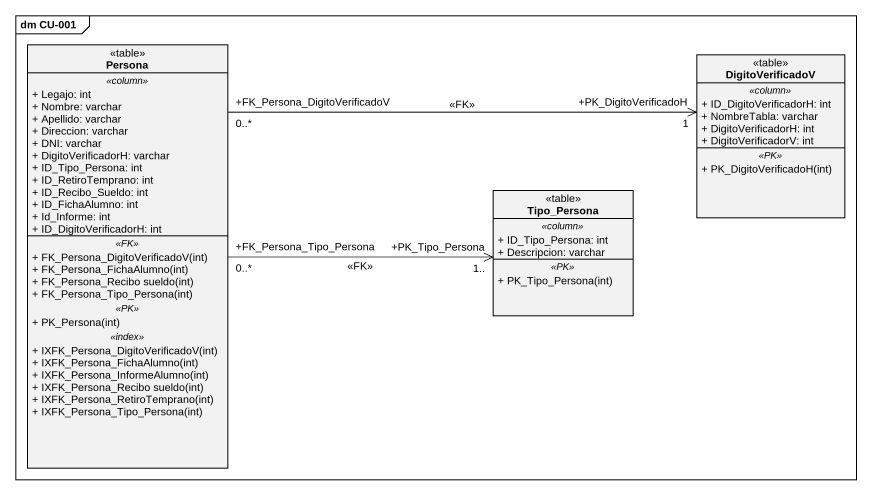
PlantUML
@startuml
mainframe dm CU-001
hide circle
hide empty members
skinparam classAttributeIconSize 0
class Persona <<table>> {
  .. <<column>> ..
  + Legajo: int
  + Nombre: varchar
  + Apellido: varchar
  + Direccion: varchar
  + DNI: varchar
  + DigitoVerificadorH: varchar
  + ID_Tipo_Persona: int
  + ID_RetiroTemprano: int
  + ID_Recibo_Sueldo: int
  + ID_FichaAlumno: int
  + Id_Informe: int
  + ID_DigitoVerificadorH: int
  .. <<FK>> ..
  + FK_Persona_DigitoVerificadoV(int)
  + FK_Persona_FichaAlumno(int)
  + FK_Persona_Recibo sueldo(int)
  + FK_Persona_Tipo_Persona(int)
  .. <<PK>> ..
  + PK_Persona(int)
  .. <<index>> ..
  + IXFK_Persona_DigitoVerificadoV(int)
  + IXFK_Persona_FichaAlumno(int)
  + IXFK_Persona_InformeAlumno(int)
  + IXFK_Persona_Recibo sueldo(int)
  + IXFK_Persona_RetiroTemprano(int)
  + IXFK_Persona_Tipo_Persona(int)
}
class DigitoVerificadoV <<table>> {
  .. <<column>> ..
  + ID_DigitoVerificadorH: int
  + NombreTabla: varchar
  + DigitoVerificadorH: int
  + DigitoVerificadorV: int
  .. <<PK>> ..
  + PK_DigitoVerificadoH(int)
}
class Tipo_Persona <<table>> {
  .. <<column>> ..
  + ID_Tipo_Persona: int
  + Descripcion: varchar
  .. <<PK>> ..
  + PK_Tipo_Persona(int)
}
Persona "+FK_Persona_DigitoVerificadoV\n0..*" -right-> "+PK_DigitoVerificadoH\n1" DigitoVerificadoV : <<FK>>
Persona "+FK_Persona_Tipo_Persona\n0..*" -right-> "+PK_Tipo_Persona\n1.." Tipo_Persona : <<FK>>
@enduml
